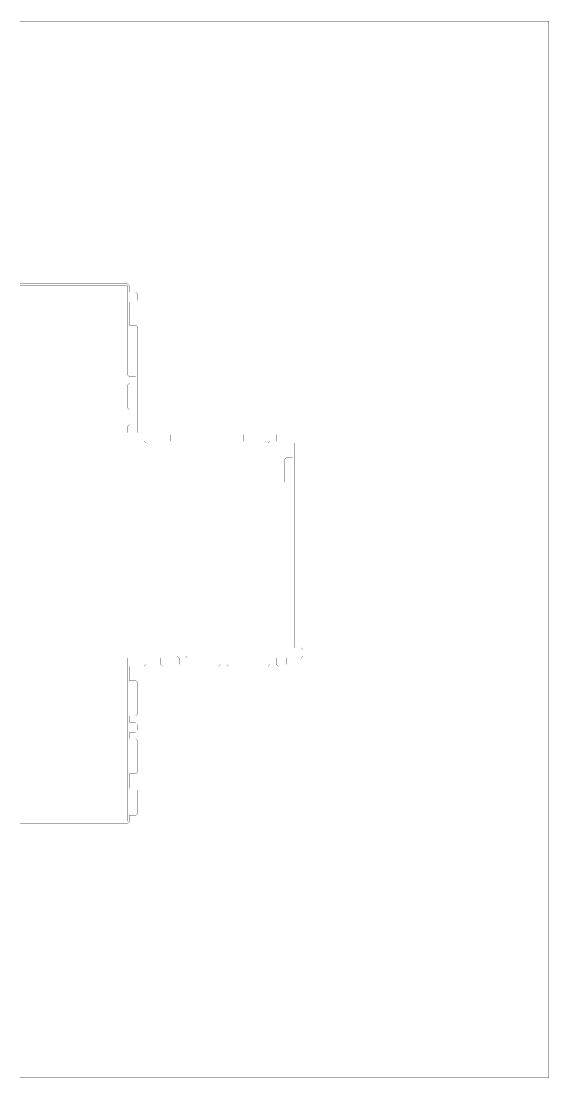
# Model space of a CAD drawing. Header units: metres. Extents: x 0 to 4990, y -4990 to 0.
# Drawn here: x 2495 to 4990, y -4990 to 0 of the extents above; entities that cross this region are included whole.
import ezdxf

# ---------------------------------------------------------------- set-up
doc = ezdxf.new("R2010")
doc.units = ezdxf.units.M
doc.layers.add('conductor', color=1, linetype='Continuous')
doc.layers.add('substrate', color=5, linetype='Continuous')

msp = doc.modelspace()

# ---------------------------------------------------------------- linework, layer by layer
at = {"layer": 'conductor', "const_width": 0.5}
msp.add_lwpolyline([(2490.234375, -3779.296875), (2500, -3779.296875), (2509.765625, -3779.296875), (2519.53125, -3779.296875), (2529.296875, -3779.296875), (2539.0625, -3779.296875), (2548.828125, -3779.296875), (2558.59375, -3779.296875), (2568.359375, -3779.296875), (2578.125, -3779.296875), (2587.890625, -3779.296875), (2597.65625, -3779.296875), (2607.421875, -3779.296875), (2617.1875, -3779.296875), (2626.953125, -3779.296875), (2636.71875, -3779.296875), (2646.484375, -3779.296875), (2656.25, -3779.296875), (2666.015625, -3779.296875), (2675.78125, -3779.296875), (2685.546875, -3779.296875), (2695.3125, -3779.296875), (2705.078125, -3779.296875), (2714.84375, -3779.296875), (2724.609375, -3779.296875), (2734.375, -3779.296875), (2744.140625, -3779.296875), (2753.90625, -3779.296875), (2763.671875, -3779.296875), (2773.4375, -3779.296875), (2783.203125, -3779.296875), (2792.96875, -3779.296875), (2802.734375, -3779.296875), (2812.5, -3779.296875), (2822.265625, -3779.296875), (2832.03125, -3779.296875), (2841.796875, -3779.296875), (2851.5625, -3779.296875), (2861.328125, -3779.296875), (2871.09375, -3779.296875), (2880.859375, -3779.296875), (2890.625, -3779.296875), (2900.390625, -3779.296875), (2910.15625, -3779.296875), (2919.921875, -3779.296875), (2929.6875, -3779.296875), (2939.453125, -3779.296875), (2949.21875, -3779.296875), (2958.984375, -3779.296875), (2968.75, -3779.296875), (2978.515625, -3779.296875), (2988.28125, -3779.296875), (2998.046875, -3779.296875), (2998.046875, -3769.53125), (2998.046875, -3759.765625), (2998.046875, -3750), (2998.046875, -3740.234375), (2998.046875, -3730.46875), (2998.046875, -3720.703125), (2998.046875, -3710.9375), (2998.046875, -3701.171875), (2998.046875, -3691.40625), (2998.046875, -3681.640625), (2998.046875, -3671.875), (2998.046875, -3662.109375), (2998.046875, -3652.34375), (2998.046875, -3642.578125), (2998.046875, -3632.8125), (2998.046875, -3623.046875), (2998.046875, -3613.28125), (2998.046875, -3603.515625), (2998.046875, -3593.75), (2998.046875, -3583.984375), (2998.046875, -3574.21875), (2998.046875, -3564.453125), (2998.046875, -3554.6875), (2998.046875, -3544.921875), (2998.046875, -3535.15625), (2998.046875, -3525.390625), (2998.046875, -3515.625), (2998.046875, -3505.859375), (2998.046875, -3496.09375), (2998.046875, -3486.328125), (2998.046875, -3476.5625), (2998.046875, -3466.796875), (2998.046875, -3457.03125), (2998.046875, -3447.265625), (2998.046875, -3437.5), (2998.046875, -3427.734375), (2998.046875, -3417.96875), (2998.046875, -3408.203125), (2998.046875, -3398.4375), (2998.046875, -3388.671875), (2998.046875, -3378.90625), (2998.046875, -3369.140625), (2998.046875, -3359.375), (2998.046875, -3349.609375), (2998.046875, -3339.84375), (2998.046875, -3330.078125), (2998.046875, -3320.3125), (2998.046875, -3310.546875), (2998.046875, -3300.78125), (2998.046875, -3291.015625), (2998.046875, -3281.25), (2998.046875, -3271.484375), (2998.046875, -3261.71875), (2998.046875, -3251.953125), (2998.046875, -3242.1875), (2998.046875, -3232.421875), (2998.046875, -3222.65625), (2998.046875, -3212.890625), (2998.046875, -3203.125), (2998.046875, -3193.359375), (2998.046875, -3183.59375), (2998.046875, -3173.828125), (2998.046875, -3164.0625), (2998.046875, -3154.296875), (2998.046875, -3144.53125), (2998.046875, -3134.765625), (2998.046875, -3125), (2998.046875, -3115.234375), (2998.046875, -3105.46875), (2998.046875, -3095.703125), (2998.046875, -3085.9375), (2998.046875, -3076.171875), (2998.046875, -3066.40625), (2998.046875, -3056.640625), (2998.046875, -3046.875), (2998.046875, -3037.109375), (2998.046875, -3027.34375), (2998.046875, -3017.578125), (2998.046875, -3007.8125), (3007.8125, -2998.046875), (3017.578125, -2998.046875), (3027.34375, -2998.046875), (3037.109375, -2998.046875), (3046.875, -2998.046875), (3056.640625, -2998.046875), (3066.40625, -2998.046875), (3076.171875, -2998.046875), (3085.9375, -2998.046875), (3095.703125, -2998.046875), (3105.46875, -2998.046875), (3115.234375, -2998.046875), (3125, -2998.046875), (3134.765625, -2998.046875), (3144.53125, -2998.046875), (3154.296875, -2998.046875), (3164.0625, -2998.046875), (3173.828125, -2998.046875), (3183.59375, -2998.046875), (3193.359375, -2998.046875), (3203.125, -2998.046875), (3212.890625, -2998.046875), (3222.65625, -2998.046875), (3232.421875, -2998.046875), (3242.1875, -3007.8125), (3242.1875, -3017.578125), (3242.1875, -3027.34375), (3242.1875, -3037.109375), (3251.953125, -3037.109375), (3261.71875, -3037.109375), (3271.484375, -3037.109375), (3271.484375, -3027.34375), (3271.484375, -3017.578125), (3271.484375, -3007.8125), (3281.25, -2998.046875), (3291.015625, -2998.046875), (3300.78125, -2998.046875), (3310.546875, -2998.046875), (3320.3125, -2998.046875), (3330.078125, -2998.046875), (3339.84375, -2998.046875), (3349.609375, -2998.046875), (3359.375, -2998.046875), (3369.140625, -2998.046875), (3378.90625, -2998.046875), (3388.671875, -2998.046875), (3398.4375, -2998.046875), (3408.203125, -2998.046875), (3417.96875, -2998.046875), (3427.734375, -2998.046875), (3437.5, -2998.046875), (3447.265625, -2998.046875), (3457.03125, -2998.046875), (3466.796875, -2998.046875), (3476.5625, -2998.046875), (3486.328125, -2998.046875), (3496.09375, -2998.046875), (3505.859375, -2998.046875), (3515.625, -2998.046875), (3525.390625, -2998.046875), (3535.15625, -2998.046875), (3544.921875, -2998.046875), (3554.6875, -2998.046875), (3564.453125, -2998.046875), (3574.21875, -2998.046875), (3583.984375, -2998.046875), (3593.75, -2998.046875), (3603.515625, -2998.046875), (3613.28125, -2998.046875), (3623.046875, -2998.046875), (3632.8125, -2998.046875), (3642.578125, -2998.046875), (3652.34375, -2998.046875), (3662.109375, -2998.046875), (3671.875, -2998.046875), (3681.640625, -2998.046875), (3691.40625, -2998.046875), (3701.171875, -2998.046875), (3710.9375, -2998.046875), (3720.703125, -2998.046875), (3730.46875, -2998.046875), (3740.234375, -2998.046875), (3750, -2998.046875), (3759.765625, -2998.046875), (3769.53125, -2998.046875), (3779.296875, -2998.046875), (3779.296875, -2988.28125), (3779.296875, -2978.515625), (3779.296875, -2968.75), (3779.296875, -2958.984375), (3779.296875, -2949.21875), (3779.296875, -2939.453125), (3779.296875, -2929.6875), (3779.296875, -2919.921875), (3779.296875, -2910.15625), (3779.296875, -2900.390625), (3779.296875, -2890.625), (3779.296875, -2880.859375), (3779.296875, -2871.09375), (3779.296875, -2861.328125), (3779.296875, -2851.5625), (3779.296875, -2841.796875), (3779.296875, -2832.03125), (3779.296875, -2822.265625), (3779.296875, -2812.5), (3779.296875, -2802.734375), (3779.296875, -2792.96875), (3779.296875, -2783.203125), (3779.296875, -2773.4375), (3779.296875, -2763.671875), (3779.296875, -2753.90625), (3779.296875, -2744.140625), (3779.296875, -2734.375), (3779.296875, -2724.609375), (3779.296875, -2714.84375), (3779.296875, -2705.078125), (3779.296875, -2695.3125), (3779.296875, -2685.546875), (3779.296875, -2675.78125), (3779.296875, -2666.015625), (3779.296875, -2656.25), (3779.296875, -2646.484375), (3779.296875, -2636.71875), (3779.296875, -2626.953125), (3779.296875, -2617.1875), (3779.296875, -2607.421875), (3779.296875, -2597.65625), (3779.296875, -2587.890625), (3779.296875, -2578.125), (3779.296875, -2568.359375), (3779.296875, -2558.59375), (3779.296875, -2548.828125), (3779.296875, -2539.0625), (3779.296875, -2529.296875), (3779.296875, -2519.53125), (3779.296875, -2509.765625), (3779.296875, -2500), (3779.296875, -2490.234375), (3779.296875, -2480.46875), (3779.296875, -2470.703125), (3779.296875, -2460.9375), (3779.296875, -2451.171875), (3779.296875, -2441.40625), (3779.296875, -2431.640625), (3779.296875, -2421.875), (3779.296875, -2412.109375), (3779.296875, -2402.34375), (3779.296875, -2392.578125), (3779.296875, -2382.8125), (3779.296875, -2373.046875), (3779.296875, -2363.28125), (3779.296875, -2353.515625), (3779.296875, -2343.75), (3779.296875, -2333.984375), (3779.296875, -2324.21875), (3779.296875, -2314.453125), (3779.296875, -2304.6875), (3779.296875, -2294.921875), (3779.296875, -2285.15625), (3779.296875, -2275.390625), (3779.296875, -2265.625), (3779.296875, -2255.859375), (3779.296875, -2246.09375), (3779.296875, -2236.328125), (3779.296875, -2226.5625), (3779.296875, -2216.796875), (3779.296875, -2207.03125), (3779.296875, -2197.265625), (3779.296875, -2187.5), (3769.53125, -2187.5), (3759.765625, -2187.5), (3750, -2187.5), (3740.234375, -2177.734375), (3740.234375, -2167.96875), (3740.234375, -2158.203125), (3740.234375, -2148.4375), (3740.234375, -2138.671875), (3740.234375, -2128.90625), (3740.234375, -2119.140625), (3740.234375, -2109.375), (3740.234375, -2099.609375), (3740.234375, -2089.84375), (3740.234375, -2080.078125), (3740.234375, -2070.3125), (3750, -2060.546875), (3759.765625, -2060.546875), (3769.53125, -2060.546875), (3779.296875, -2060.546875), (3779.296875, -2050.78125), (3779.296875, -2041.015625), (3779.296875, -2031.25), (3779.296875, -2021.484375), (3779.296875, -2011.71875), (3779.296875, -2001.953125), (3779.296875, -1992.1875), (3769.53125, -1992.1875), (3759.765625, -1992.1875), (3750, -1992.1875), (3740.234375, -1992.1875), (3730.46875, -1992.1875), (3720.703125, -1992.1875), (3710.9375, -1992.1875), (3701.171875, -1982.421875), (3701.171875, -1972.65625), (3701.171875, -1962.890625), (3701.171875, -1953.125), (3691.40625, -1953.125), (3681.640625, -1953.125), (3671.875, -1953.125), (3671.875, -1962.890625), (3671.875, -1972.65625), (3671.875, -1982.421875), (3662.109375, -1992.1875), (3652.34375, -1992.1875), (3642.578125, -1992.1875), (3632.8125, -1992.1875), (3623.046875, -1992.1875), (3613.28125, -1992.1875), (3603.515625, -1992.1875), (3593.75, -1992.1875), (3583.984375, -1992.1875), (3574.21875, -1992.1875), (3564.453125, -1992.1875), (3554.6875, -1992.1875), (3544.921875, -1992.1875), (3535.15625, -1992.1875), (3525.390625, -1992.1875), (3515.625, -1992.1875), (3505.859375, -1992.1875), (3496.09375, -1992.1875), (3486.328125, -1992.1875), (3476.5625, -1992.1875), (3466.796875, -1992.1875), (3457.03125, -1992.1875), (3447.265625, -1992.1875), (3437.5, -1992.1875), (3427.734375, -1992.1875), (3417.96875, -1992.1875), (3408.203125, -1992.1875), (3398.4375, -1992.1875), (3388.671875, -1992.1875), (3378.90625, -1992.1875), (3369.140625, -1992.1875), (3359.375, -1992.1875), (3349.609375, -1992.1875), (3339.84375, -1992.1875), (3330.078125, -1992.1875), (3320.3125, -1992.1875), (3310.546875, -1992.1875), (3300.78125, -1992.1875), (3291.015625, -1992.1875), (3281.25, -1992.1875), (3271.484375, -1992.1875), (3261.71875, -1992.1875), (3251.953125, -1992.1875), (3242.1875, -1992.1875), (3232.421875, -1992.1875), (3222.65625, -1992.1875), (3212.890625, -1992.1875), (3203.125, -1992.1875), (3193.359375, -1992.1875), (3183.59375, -1992.1875), (3173.828125, -1992.1875), (3164.0625, -1992.1875), (3154.296875, -1992.1875), (3144.53125, -1992.1875), (3134.765625, -1992.1875), (3125, -1992.1875), (3115.234375, -1992.1875), (3105.46875, -1992.1875), (3095.703125, -1992.1875), (3085.9375, -1992.1875), (3076.171875, -1982.421875), (3076.171875, -1972.65625), (3076.171875, -1962.890625), (3076.171875, -1953.125), (3066.40625, -1953.125), (3056.640625, -1953.125), (3046.875, -1953.125), (3037.109375, -1953.125), (3027.34375, -1953.125), (3017.578125, -1953.125), (3007.8125, -1953.125), (2998.046875, -1943.359375), (2998.046875, -1933.59375), (2998.046875, -1923.828125), (2998.046875, -1914.0625), (3007.8125, -1904.296875), (3017.578125, -1904.296875), (3027.34375, -1904.296875), (3037.109375, -1904.296875), (3037.109375, -1894.53125), (3037.109375, -1884.765625), (3037.109375, -1875), (3037.109375, -1865.234375), (3037.109375, -1855.46875), (3037.109375, -1845.703125), (3037.109375, -1835.9375), (3027.34375, -1835.9375), (3017.578125, -1835.9375), (3007.8125, -1835.9375), (2998.046875, -1826.171875), (2998.046875, -1816.40625), (2998.046875, -1806.640625), (2998.046875, -1796.875), (2998.046875, -1787.109375), (2998.046875, -1777.34375), (2998.046875, -1767.578125), (2998.046875, -1757.8125), (2998.046875, -1748.046875), (2998.046875, -1738.28125), (2998.046875, -1728.515625), (2998.046875, -1718.75), (3007.8125, -1708.984375), (3017.578125, -1708.984375), (3027.34375, -1708.984375), (3037.109375, -1708.984375), (3037.109375, -1699.21875), (3037.109375, -1689.453125), (3037.109375, -1679.6875), (3027.34375, -1679.6875), (3017.578125, -1679.6875), (3007.8125, -1679.6875), (2998.046875, -1669.921875), (2998.046875, -1660.15625), (2998.046875, -1650.390625), (2998.046875, -1640.625), (2998.046875, -1630.859375), (2998.046875, -1621.09375), (2998.046875, -1611.328125), (2998.046875, -1601.5625), (2998.046875, -1591.796875), (2998.046875, -1582.03125), (2998.046875, -1572.265625), (2998.046875, -1562.5), (2998.046875, -1552.734375), (2998.046875, -1542.96875), (2998.046875, -1533.203125), (2998.046875, -1523.4375), (2998.046875, -1513.671875), (2998.046875, -1503.90625), (2998.046875, -1494.140625), (2998.046875, -1484.375), (2998.046875, -1474.609375), (2998.046875, -1464.84375), (2998.046875, -1455.078125), (2998.046875, -1445.3125), (2998.046875, -1435.546875), (2998.046875, -1425.78125), (2998.046875, -1416.015625), (2998.046875, -1406.25), (2998.046875, -1396.484375), (2998.046875, -1386.71875), (2998.046875, -1376.953125), (2998.046875, -1367.1875), (2998.046875, -1357.421875), (2998.046875, -1347.65625), (2998.046875, -1337.890625), (2998.046875, -1328.125), (2998.046875, -1318.359375), (2998.046875, -1308.59375), (2998.046875, -1298.828125), (2998.046875, -1289.0625), (2998.046875, -1279.296875), (2998.046875, -1269.53125), (2998.046875, -1259.765625), (2998.046875, -1250), (2988.28125, -1250), (2978.515625, -1250), (2968.75, -1250), (2958.984375, -1250), (2949.21875, -1250), (2939.453125, -1250), (2929.6875, -1250), (2919.921875, -1250), (2910.15625, -1250), (2900.390625, -1250), (2890.625, -1250), (2880.859375, -1250), (2871.09375, -1250), (2861.328125, -1250), (2851.5625, -1250), (2841.796875, -1250), (2832.03125, -1250), (2822.265625, -1250), (2812.5, -1250), (2802.734375, -1250), (2792.96875, -1250), (2783.203125, -1250), (2773.4375, -1250), (2763.671875, -1250), (2753.90625, -1250), (2744.140625, -1250), (2734.375, -1250), (2724.609375, -1250), (2714.84375, -1250), (2705.078125, -1250), (2695.3125, -1250), (2685.546875, -1250), (2675.78125, -1250), (2666.015625, -1250), (2656.25, -1250), (2646.484375, -1250), (2636.71875, -1250), (2626.953125, -1250), (2617.1875, -1250), (2607.421875, -1250), (2597.65625, -1250), (2587.890625, -1250), (2578.125, -1250), (2568.359375, -1250), (2558.59375, -1250), (2548.828125, -1250), (2539.0625, -1250), (2529.296875, -1250), (2519.53125, -1250), (2509.765625, -1250), (2500, -1250), (2490.234375, -1250)], dxfattribs=at)
at = {"layer": 'substrate', "const_width": 0.5}
for points in [[(2490.234375, -4990.234375), (2500, -4990.234375), (2509.765625, -4990.234375), (2519.53125, -4990.234375), (2529.296875, -4990.234375), (2539.0625, -4990.234375), (2548.828125, -4990.234375), (2558.59375, -4990.234375), (2568.359375, -4990.234375), (2578.125, -4990.234375), (2587.890625, -4990.234375), (2597.65625, -4990.234375), (2607.421875, -4990.234375), (2617.1875, -4990.234375), (2626.953125, -4990.234375), (2636.71875, -4990.234375), (2646.484375, -4990.234375), (2656.25, -4990.234375), (2666.015625, -4990.234375), (2675.78125, -4990.234375), (2685.546875, -4990.234375), (2695.3125, -4990.234375), (2705.078125, -4990.234375), (2714.84375, -4990.234375), (2724.609375, -4990.234375), (2734.375, -4990.234375), (2744.140625, -4990.234375), (2753.90625, -4990.234375), (2763.671875, -4990.234375), (2773.4375, -4990.234375), (2783.203125, -4990.234375), (2792.96875, -4990.234375), (2802.734375, -4990.234375), (2812.5, -4990.234375), (2822.265625, -4990.234375), (2832.03125, -4990.234375), (2841.796875, -4990.234375), (2851.5625, -4990.234375), (2861.328125, -4990.234375), (2871.09375, -4990.234375), (2880.859375, -4990.234375), (2890.625, -4990.234375), (2900.390625, -4990.234375), (2910.15625, -4990.234375), (2919.921875, -4990.234375), (2929.6875, -4990.234375), (2939.453125, -4990.234375), (2949.21875, -4990.234375), (2958.984375, -4990.234375), (2968.75, -4990.234375), (2978.515625, -4990.234375), (2988.28125, -4990.234375), (2998.046875, -4990.234375), (3007.8125, -4990.234375), (3017.578125, -4990.234375), (3027.34375, -4990.234375), (3037.109375, -4990.234375), (3046.875, -4990.234375), (3056.640625, -4990.234375), (3066.40625, -4990.234375), (3076.171875, -4990.234375), (3085.9375, -4990.234375), (3095.703125, -4990.234375), (3105.46875, -4990.234375), (3115.234375, -4990.234375), (3125, -4990.234375), (3134.765625, -4990.234375), (3144.53125, -4990.234375), (3154.296875, -4990.234375), (3164.0625, -4990.234375), (3173.828125, -4990.234375), (3183.59375, -4990.234375), (3193.359375, -4990.234375), (3203.125, -4990.234375), (3212.890625, -4990.234375), (3222.65625, -4990.234375), (3232.421875, -4990.234375), (3242.1875, -4990.234375), (3251.953125, -4990.234375), (3261.71875, -4990.234375), (3271.484375, -4990.234375), (3281.25, -4990.234375), (3291.015625, -4990.234375), (3300.78125, -4990.234375), (3310.546875, -4990.234375), (3320.3125, -4990.234375), (3330.078125, -4990.234375), (3339.84375, -4990.234375), (3349.609375, -4990.234375), (3359.375, -4990.234375), (3369.140625, -4990.234375), (3378.90625, -4990.234375), (3388.671875, -4990.234375), (3398.4375, -4990.234375), (3408.203125, -4990.234375), (3417.96875, -4990.234375), (3427.734375, -4990.234375), (3437.5, -4990.234375), (3447.265625, -4990.234375), (3457.03125, -4990.234375), (3466.796875, -4990.234375), (3476.5625, -4990.234375), (3486.328125, -4990.234375), (3496.09375, -4990.234375), (3505.859375, -4990.234375), (3515.625, -4990.234375), (3525.390625, -4990.234375), (3535.15625, -4990.234375), (3544.921875, -4990.234375), (3554.6875, -4990.234375), (3564.453125, -4990.234375), (3574.21875, -4990.234375), (3583.984375, -4990.234375), (3593.75, -4990.234375), (3603.515625, -4990.234375), (3613.28125, -4990.234375), (3623.046875, -4990.234375), (3632.8125, -4990.234375), (3642.578125, -4990.234375), (3652.34375, -4990.234375), (3662.109375, -4990.234375), (3671.875, -4990.234375), (3681.640625, -4990.234375), (3691.40625, -4990.234375), (3701.171875, -4990.234375), (3710.9375, -4990.234375), (3720.703125, -4990.234375), (3730.46875, -4990.234375), (3740.234375, -4990.234375), (3750, -4990.234375), (3759.765625, -4990.234375), (3769.53125, -4990.234375), (3779.296875, -4990.234375), (3789.0625, -4990.234375), (3798.828125, -4990.234375), (3808.59375, -4990.234375), (3818.359375, -4990.234375), (3828.125, -4990.234375), (3837.890625, -4990.234375), (3847.65625, -4990.234375), (3857.421875, -4990.234375), (3867.1875, -4990.234375), (3876.953125, -4990.234375), (3886.71875, -4990.234375), (3896.484375, -4990.234375), (3906.25, -4990.234375), (3916.015625, -4990.234375), (3925.78125, -4990.234375), (3935.546875, -4990.234375), (3945.3125, -4990.234375), (3955.078125, -4990.234375), (3964.84375, -4990.234375), (3974.609375, -4990.234375), (3984.375, -4990.234375), (3994.140625, -4990.234375), (4003.90625, -4990.234375), (4013.671875, -4990.234375), (4023.4375, -4990.234375), (4033.203125, -4990.234375), (4042.96875, -4990.234375), (4052.734375, -4990.234375), (4062.5, -4990.234375), (4072.265625, -4990.234375), (4082.03125, -4990.234375), (4091.796875, -4990.234375), (4101.5625, -4990.234375), (4111.328125, -4990.234375), (4121.09375, -4990.234375), (4130.859375, -4990.234375), (4140.625, -4990.234375), (4150.390625, -4990.234375), (4160.15625, -4990.234375), (4169.921875, -4990.234375), (4179.6875, -4990.234375), (4189.453125, -4990.234375), (4199.21875, -4990.234375), (4208.984375, -4990.234375), (4218.75, -4990.234375), (4228.515625, -4990.234375), (4238.28125, -4990.234375), (4248.046875, -4990.234375), (4257.8125, -4990.234375), (4267.578125, -4990.234375), (4277.34375, -4990.234375), (4287.109375, -4990.234375), (4296.875, -4990.234375), (4306.640625, -4990.234375), (4316.40625, -4990.234375), (4326.171875, -4990.234375), (4335.9375, -4990.234375), (4345.703125, -4990.234375), (4355.46875, -4990.234375), (4365.234375, -4990.234375), (4375, -4990.234375), (4384.765625, -4990.234375), (4394.53125, -4990.234375), (4404.296875, -4990.234375), (4414.0625, -4990.234375), (4423.828125, -4990.234375), (4433.59375, -4990.234375), (4443.359375, -4990.234375), (4453.125, -4990.234375), (4462.890625, -4990.234375), (4472.65625, -4990.234375), (4482.421875, -4990.234375), (4492.1875, -4990.234375), (4501.953125, -4990.234375), (4511.71875, -4990.234375), (4521.484375, -4990.234375), (4531.25, -4990.234375), (4541.015625, -4990.234375), (4550.78125, -4990.234375), (4560.546875, -4990.234375), (4570.3125, -4990.234375), (4580.078125, -4990.234375), (4589.84375, -4990.234375), (4599.609375, -4990.234375), (4609.375, -4990.234375), (4619.140625, -4990.234375), (4628.90625, -4990.234375), (4638.671875, -4990.234375), (4648.4375, -4990.234375), (4658.203125, -4990.234375), (4667.96875, -4990.234375), (4677.734375, -4990.234375), (4687.5, -4990.234375), (4697.265625, -4990.234375), (4707.03125, -4990.234375), (4716.796875, -4990.234375), (4726.5625, -4990.234375), (4736.328125, -4990.234375), (4746.09375, -4990.234375), (4755.859375, -4990.234375), (4765.625, -4990.234375), (4775.390625, -4990.234375), (4785.15625, -4990.234375), (4794.921875, -4990.234375), (4804.6875, -4990.234375), (4814.453125, -4990.234375), (4824.21875, -4990.234375), (4833.984375, -4990.234375), (4843.75, -4990.234375), (4853.515625, -4990.234375), (4863.28125, -4990.234375), (4873.046875, -4990.234375), (4882.8125, -4990.234375), (4892.578125, -4990.234375), (4902.34375, -4990.234375), (4912.109375, -4990.234375), (4921.875, -4990.234375), (4931.640625, -4990.234375), (4941.40625, -4990.234375), (4951.171875, -4990.234375), (4960.9375, -4990.234375), (4970.703125, -4990.234375), (4980.46875, -4990.234375), (4990.234375, -4990.234375), (4990.234375, -4980.46875), (4990.234375, -4970.703125), (4990.234375, -4960.9375), (4990.234375, -4951.171875), (4990.234375, -4941.40625), (4990.234375, -4931.640625), (4990.234375, -4921.875), (4990.234375, -4912.109375), (4990.234375, -4902.34375), (4990.234375, -4892.578125), (4990.234375, -4882.8125), (4990.234375, -4873.046875), (4990.234375, -4863.28125), (4990.234375, -4853.515625), (4990.234375, -4843.75), (4990.234375, -4833.984375), (4990.234375, -4824.21875), (4990.234375, -4814.453125), (4990.234375, -4804.6875), (4990.234375, -4794.921875), (4990.234375, -4785.15625), (4990.234375, -4775.390625), (4990.234375, -4765.625), (4990.234375, -4755.859375), (4990.234375, -4746.09375), (4990.234375, -4736.328125), (4990.234375, -4726.5625), (4990.234375, -4716.796875), (4990.234375, -4707.03125), (4990.234375, -4697.265625), (4990.234375, -4687.5), (4990.234375, -4677.734375), (4990.234375, -4667.96875), (4990.234375, -4658.203125), (4990.234375, -4648.4375), (4990.234375, -4638.671875), (4990.234375, -4628.90625), (4990.234375, -4619.140625), (4990.234375, -4609.375), (4990.234375, -4599.609375), (4990.234375, -4589.84375), (4990.234375, -4580.078125), (4990.234375, -4570.3125), (4990.234375, -4560.546875), (4990.234375, -4550.78125), (4990.234375, -4541.015625), (4990.234375, -4531.25), (4990.234375, -4521.484375), (4990.234375, -4511.71875), (4990.234375, -4501.953125), (4990.234375, -4492.1875), (4990.234375, -4482.421875), (4990.234375, -4472.65625), (4990.234375, -4462.890625), (4990.234375, -4453.125), (4990.234375, -4443.359375), (4990.234375, -4433.59375), (4990.234375, -4423.828125), (4990.234375, -4414.0625), (4990.234375, -4404.296875), (4990.234375, -4394.53125), (4990.234375, -4384.765625), (4990.234375, -4375), (4990.234375, -4365.234375), (4990.234375, -4355.46875), (4990.234375, -4345.703125), (4990.234375, -4335.9375), (4990.234375, -4326.171875), (4990.234375, -4316.40625), (4990.234375, -4306.640625), (4990.234375, -4296.875), (4990.234375, -4287.109375), (4990.234375, -4277.34375), (4990.234375, -4267.578125), (4990.234375, -4257.8125), (4990.234375, -4248.046875), (4990.234375, -4238.28125), (4990.234375, -4228.515625), (4990.234375, -4218.75), (4990.234375, -4208.984375), (4990.234375, -4199.21875), (4990.234375, -4189.453125), (4990.234375, -4179.6875), (4990.234375, -4169.921875), (4990.234375, -4160.15625), (4990.234375, -4150.390625), (4990.234375, -4140.625), (4990.234375, -4130.859375), (4990.234375, -4121.09375), (4990.234375, -4111.328125), (4990.234375, -4101.5625), (4990.234375, -4091.796875), (4990.234375, -4082.03125), (4990.234375, -4072.265625), (4990.234375, -4062.5), (4990.234375, -4052.734375), (4990.234375, -4042.96875), (4990.234375, -4033.203125), (4990.234375, -4023.4375), (4990.234375, -4013.671875), (4990.234375, -4003.90625), (4990.234375, -3994.140625), (4990.234375, -3984.375), (4990.234375, -3974.609375), (4990.234375, -3964.84375), (4990.234375, -3955.078125), (4990.234375, -3945.3125), (4990.234375, -3935.546875), (4990.234375, -3925.78125), (4990.234375, -3916.015625), (4990.234375, -3906.25), (4990.234375, -3896.484375), (4990.234375, -3886.71875), (4990.234375, -3876.953125), (4990.234375, -3867.1875), (4990.234375, -3857.421875), (4990.234375, -3847.65625), (4990.234375, -3837.890625), (4990.234375, -3828.125), (4990.234375, -3818.359375), (4990.234375, -3808.59375), (4990.234375, -3798.828125), (4990.234375, -3789.0625), (4990.234375, -3779.296875), (4990.234375, -3769.53125), (4990.234375, -3759.765625), (4990.234375, -3750), (4990.234375, -3740.234375), (4990.234375, -3730.46875), (4990.234375, -3720.703125), (4990.234375, -3710.9375), (4990.234375, -3701.171875), (4990.234375, -3691.40625), (4990.234375, -3681.640625), (4990.234375, -3671.875), (4990.234375, -3662.109375), (4990.234375, -3652.34375), (4990.234375, -3642.578125), (4990.234375, -3632.8125), (4990.234375, -3623.046875), (4990.234375, -3613.28125), (4990.234375, -3603.515625), (4990.234375, -3593.75), (4990.234375, -3583.984375), (4990.234375, -3574.21875), (4990.234375, -3564.453125), (4990.234375, -3554.6875), (4990.234375, -3544.921875), (4990.234375, -3535.15625), (4990.234375, -3525.390625), (4990.234375, -3515.625), (4990.234375, -3505.859375), (4990.234375, -3496.09375), (4990.234375, -3486.328125), (4990.234375, -3476.5625), (4990.234375, -3466.796875), (4990.234375, -3457.03125), (4990.234375, -3447.265625), (4990.234375, -3437.5), (4990.234375, -3427.734375), (4990.234375, -3417.96875), (4990.234375, -3408.203125), (4990.234375, -3398.4375), (4990.234375, -3388.671875), (4990.234375, -3378.90625), (4990.234375, -3369.140625), (4990.234375, -3359.375), (4990.234375, -3349.609375), (4990.234375, -3339.84375), (4990.234375, -3330.078125), (4990.234375, -3320.3125), (4990.234375, -3310.546875), (4990.234375, -3300.78125), (4990.234375, -3291.015625), (4990.234375, -3281.25), (4990.234375, -3271.484375), (4990.234375, -3261.71875), (4990.234375, -3251.953125), (4990.234375, -3242.1875), (4990.234375, -3232.421875), (4990.234375, -3222.65625), (4990.234375, -3212.890625), (4990.234375, -3203.125), (4990.234375, -3193.359375), (4990.234375, -3183.59375), (4990.234375, -3173.828125), (4990.234375, -3164.0625), (4990.234375, -3154.296875), (4990.234375, -3144.53125), (4990.234375, -3134.765625), (4990.234375, -3125), (4990.234375, -3115.234375), (4990.234375, -3105.46875), (4990.234375, -3095.703125), (4990.234375, -3085.9375), (4990.234375, -3076.171875), (4990.234375, -3066.40625), (4990.234375, -3056.640625), (4990.234375, -3046.875), (4990.234375, -3037.109375), (4990.234375, -3027.34375), (4990.234375, -3017.578125), (4990.234375, -3007.8125), (4990.234375, -2998.046875), (4990.234375, -2988.28125), (4990.234375, -2978.515625), (4990.234375, -2968.75), (4990.234375, -2958.984375), (4990.234375, -2949.21875), (4990.234375, -2939.453125), (4990.234375, -2929.6875), (4990.234375, -2919.921875), (4990.234375, -2910.15625), (4990.234375, -2900.390625), (4990.234375, -2890.625), (4990.234375, -2880.859375), (4990.234375, -2871.09375), (4990.234375, -2861.328125), (4990.234375, -2851.5625), (4990.234375, -2841.796875), (4990.234375, -2832.03125), (4990.234375, -2822.265625), (4990.234375, -2812.5), (4990.234375, -2802.734375), (4990.234375, -2792.96875), (4990.234375, -2783.203125), (4990.234375, -2773.4375), (4990.234375, -2763.671875), (4990.234375, -2753.90625), (4990.234375, -2744.140625), (4990.234375, -2734.375), (4990.234375, -2724.609375), (4990.234375, -2714.84375), (4990.234375, -2705.078125), (4990.234375, -2695.3125), (4990.234375, -2685.546875), (4990.234375, -2675.78125), (4990.234375, -2666.015625), (4990.234375, -2656.25), (4990.234375, -2646.484375), (4990.234375, -2636.71875), (4990.234375, -2626.953125), (4990.234375, -2617.1875), (4990.234375, -2607.421875), (4990.234375, -2597.65625), (4990.234375, -2587.890625), (4990.234375, -2578.125), (4990.234375, -2568.359375), (4990.234375, -2558.59375), (4990.234375, -2548.828125), (4990.234375, -2539.0625), (4990.234375, -2529.296875), (4990.234375, -2519.53125), (4990.234375, -2509.765625), (4990.234375, -2500), (4990.234375, -2490.234375), (4990.234375, -2480.46875), (4990.234375, -2470.703125), (4990.234375, -2460.9375), (4990.234375, -2451.171875), (4990.234375, -2441.40625), (4990.234375, -2431.640625), (4990.234375, -2421.875), (4990.234375, -2412.109375), (4990.234375, -2402.34375), (4990.234375, -2392.578125), (4990.234375, -2382.8125), (4990.234375, -2373.046875), (4990.234375, -2363.28125), (4990.234375, -2353.515625), (4990.234375, -2343.75), (4990.234375, -2333.984375), (4990.234375, -2324.21875), (4990.234375, -2314.453125), (4990.234375, -2304.6875), (4990.234375, -2294.921875), (4990.234375, -2285.15625), (4990.234375, -2275.390625), (4990.234375, -2265.625), (4990.234375, -2255.859375), (4990.234375, -2246.09375), (4990.234375, -2236.328125), (4990.234375, -2226.5625), (4990.234375, -2216.796875), (4990.234375, -2207.03125), (4990.234375, -2197.265625), (4990.234375, -2187.5), (4990.234375, -2177.734375), (4990.234375, -2167.96875), (4990.234375, -2158.203125), (4990.234375, -2148.4375), (4990.234375, -2138.671875), (4990.234375, -2128.90625), (4990.234375, -2119.140625), (4990.234375, -2109.375), (4990.234375, -2099.609375), (4990.234375, -2089.84375), (4990.234375, -2080.078125), (4990.234375, -2070.3125), (4990.234375, -2060.546875), (4990.234375, -2050.78125), (4990.234375, -2041.015625), (4990.234375, -2031.25), (4990.234375, -2021.484375), (4990.234375, -2011.71875), (4990.234375, -2001.953125), (4990.234375, -1992.1875), (4990.234375, -1982.421875), (4990.234375, -1972.65625), (4990.234375, -1962.890625), (4990.234375, -1953.125), (4990.234375, -1943.359375), (4990.234375, -1933.59375), (4990.234375, -1923.828125), (4990.234375, -1914.0625), (4990.234375, -1904.296875), (4990.234375, -1894.53125), (4990.234375, -1884.765625), (4990.234375, -1875), (4990.234375, -1865.234375), (4990.234375, -1855.46875), (4990.234375, -1845.703125), (4990.234375, -1835.9375), (4990.234375, -1826.171875), (4990.234375, -1816.40625), (4990.234375, -1806.640625), (4990.234375, -1796.875), (4990.234375, -1787.109375), (4990.234375, -1777.34375), (4990.234375, -1767.578125), (4990.234375, -1757.8125), (4990.234375, -1748.046875), (4990.234375, -1738.28125), (4990.234375, -1728.515625), (4990.234375, -1718.75), (4990.234375, -1708.984375), (4990.234375, -1699.21875), (4990.234375, -1689.453125), (4990.234375, -1679.6875), (4990.234375, -1669.921875), (4990.234375, -1660.15625), (4990.234375, -1650.390625), (4990.234375, -1640.625), (4990.234375, -1630.859375), (4990.234375, -1621.09375), (4990.234375, -1611.328125), (4990.234375, -1601.5625), (4990.234375, -1591.796875), (4990.234375, -1582.03125), (4990.234375, -1572.265625), (4990.234375, -1562.5), (4990.234375, -1552.734375), (4990.234375, -1542.96875), (4990.234375, -1533.203125), (4990.234375, -1523.4375), (4990.234375, -1513.671875), (4990.234375, -1503.90625), (4990.234375, -1494.140625), (4990.234375, -1484.375), (4990.234375, -1474.609375), (4990.234375, -1464.84375), (4990.234375, -1455.078125), (4990.234375, -1445.3125), (4990.234375, -1435.546875), (4990.234375, -1425.78125), (4990.234375, -1416.015625), (4990.234375, -1406.25), (4990.234375, -1396.484375), (4990.234375, -1386.71875), (4990.234375, -1376.953125), (4990.234375, -1367.1875), (4990.234375, -1357.421875), (4990.234375, -1347.65625), (4990.234375, -1337.890625), (4990.234375, -1328.125), (4990.234375, -1318.359375), (4990.234375, -1308.59375), (4990.234375, -1298.828125), (4990.234375, -1289.0625), (4990.234375, -1279.296875), (4990.234375, -1269.53125), (4990.234375, -1259.765625), (4990.234375, -1250), (4990.234375, -1240.234375), (4990.234375, -1230.46875), (4990.234375, -1220.703125), (4990.234375, -1210.9375), (4990.234375, -1201.171875), (4990.234375, -1191.40625), (4990.234375, -1181.640625), (4990.234375, -1171.875), (4990.234375, -1162.109375), (4990.234375, -1152.34375), (4990.234375, -1142.578125), (4990.234375, -1132.8125), (4990.234375, -1123.046875), (4990.234375, -1113.28125), (4990.234375, -1103.515625), (4990.234375, -1093.75), (4990.234375, -1083.984375), (4990.234375, -1074.21875), (4990.234375, -1064.453125), (4990.234375, -1054.6875), (4990.234375, -1044.921875), (4990.234375, -1035.15625), (4990.234375, -1025.390625), (4990.234375, -1015.625), (4990.234375, -1005.859375), (4990.234375, -996.09375), (4990.234375, -986.328125), (4990.234375, -976.5625), (4990.234375, -966.796875), (4990.234375, -957.03125), (4990.234375, -947.265625), (4990.234375, -937.5), (4990.234375, -927.734375), (4990.234375, -917.96875), (4990.234375, -908.203125), (4990.234375, -898.4375), (4990.234375, -888.671875), (4990.234375, -878.90625), (4990.234375, -869.140625), (4990.234375, -859.375), (4990.234375, -849.609375), (4990.234375, -839.84375), (4990.234375, -830.078125), (4990.234375, -820.3125), (4990.234375, -810.546875), (4990.234375, -800.78125), (4990.234375, -791.015625), (4990.234375, -781.25), (4990.234375, -771.484375), (4990.234375, -761.71875), (4990.234375, -751.953125), (4990.234375, -742.1875), (4990.234375, -732.421875), (4990.234375, -722.65625), (4990.234375, -712.890625), (4990.234375, -703.125), (4990.234375, -693.359375), (4990.234375, -683.59375), (4990.234375, -673.828125), (4990.234375, -664.0625), (4990.234375, -654.296875), (4990.234375, -644.53125), (4990.234375, -634.765625), (4990.234375, -625), (4990.234375, -615.234375), (4990.234375, -605.46875), (4990.234375, -595.703125), (4990.234375, -585.9375), (4990.234375, -576.171875), (4990.234375, -566.40625), (4990.234375, -556.640625), (4990.234375, -546.875), (4990.234375, -537.109375), (4990.234375, -527.34375), (4990.234375, -517.578125), (4990.234375, -507.8125), (4990.234375, -498.046875), (4990.234375, -488.28125), (4990.234375, -478.515625), (4990.234375, -468.75), (4990.234375, -458.984375), (4990.234375, -449.21875), (4990.234375, -439.453125), (4990.234375, -429.6875), (4990.234375, -419.921875), (4990.234375, -410.15625), (4990.234375, -400.390625), (4990.234375, -390.625), (4990.234375, -380.859375), (4990.234375, -371.09375), (4990.234375, -361.328125), (4990.234375, -351.5625), (4990.234375, -341.796875), (4990.234375, -332.03125), (4990.234375, -322.265625), (4990.234375, -312.5), (4990.234375, -302.734375), (4990.234375, -292.96875), (4990.234375, -283.203125), (4990.234375, -273.4375), (4990.234375, -263.671875), (4990.234375, -253.90625), (4990.234375, -244.140625), (4990.234375, -234.375), (4990.234375, -224.609375), (4990.234375, -214.84375), (4990.234375, -205.078125), (4990.234375, -195.3125), (4990.234375, -185.546875), (4990.234375, -175.78125), (4990.234375, -166.015625), (4990.234375, -156.25), (4990.234375, -146.484375), (4990.234375, -136.71875), (4990.234375, -126.953125), (4990.234375, -117.1875), (4990.234375, -107.421875), (4990.234375, -97.65625), (4990.234375, -87.890625), (4990.234375, -78.125), (4990.234375, -68.359375), (4990.234375, -58.59375), (4990.234375, -48.828125), (4990.234375, -39.0625), (4990.234375, -29.296875), (4990.234375, -19.53125), (4990.234375, -9.765625), (4990.234375, 0), (4980.46875, 0), (4970.703125, 0), (4960.9375, 0), (4951.171875, 0), (4941.40625, 0), (4931.640625, 0), (4921.875, 0), (4912.109375, 0), (4902.34375, 0), (4892.578125, 0), (4882.8125, 0), (4873.046875, 0), (4863.28125, 0), (4853.515625, 0), (4843.75, 0), (4833.984375, 0), (4824.21875, 0), (4814.453125, 0), (4804.6875, 0), (4794.921875, 0), (4785.15625, 0), (4775.390625, 0), (4765.625, 0), (4755.859375, 0), (4746.09375, 0), (4736.328125, 0), (4726.5625, 0), (4716.796875, 0), (4707.03125, 0), (4697.265625, 0), (4687.5, 0), (4677.734375, 0), (4667.96875, 0), (4658.203125, 0), (4648.4375, 0), (4638.671875, 0), (4628.90625, 0), (4619.140625, 0), (4609.375, 0), (4599.609375, 0), (4589.84375, 0), (4580.078125, 0), (4570.3125, 0), (4560.546875, 0), (4550.78125, 0), (4541.015625, 0), (4531.25, 0), (4521.484375, 0), (4511.71875, 0), (4501.953125, 0), (4492.1875, 0), (4482.421875, 0), (4472.65625, 0), (4462.890625, 0), (4453.125, 0), (4443.359375, 0), (4433.59375, 0), (4423.828125, 0), (4414.0625, 0), (4404.296875, 0), (4394.53125, 0), (4384.765625, 0), (4375, 0), (4365.234375, 0), (4355.46875, 0), (4345.703125, 0), (4335.9375, 0), (4326.171875, 0), (4316.40625, 0), (4306.640625, 0), (4296.875, 0), (4287.109375, 0), (4277.34375, 0), (4267.578125, 0), (4257.8125, 0), (4248.046875, 0), (4238.28125, 0), (4228.515625, 0), (4218.75, 0), (4208.984375, 0), (4199.21875, 0), (4189.453125, 0), (4179.6875, 0), (4169.921875, 0), (4160.15625, 0), (4150.390625, 0), (4140.625, 0), (4130.859375, 0), (4121.09375, 0), (4111.328125, 0), (4101.5625, 0), (4091.796875, 0), (4082.03125, 0), (4072.265625, 0), (4062.5, 0), (4052.734375, 0), (4042.96875, 0), (4033.203125, 0), (4023.4375, 0), (4013.671875, 0), (4003.90625, 0), (3994.140625, 0), (3984.375, 0), (3974.609375, 0), (3964.84375, 0), (3955.078125, 0), (3945.3125, 0), (3935.546875, 0), (3925.78125, 0), (3916.015625, 0), (3906.25, 0), (3896.484375, 0), (3886.71875, 0), (3876.953125, 0), (3867.1875, 0), (3857.421875, 0), (3847.65625, 0), (3837.890625, 0), (3828.125, 0), (3818.359375, 0), (3808.59375, 0), (3798.828125, 0), (3789.0625, 0), (3779.296875, 0), (3769.53125, 0), (3759.765625, 0), (3750, 0), (3740.234375, 0), (3730.46875, 0), (3720.703125, 0), (3710.9375, 0), (3701.171875, 0), (3691.40625, 0), (3681.640625, 0), (3671.875, 0), (3662.109375, 0), (3652.34375, 0), (3642.578125, 0), (3632.8125, 0), (3623.046875, 0), (3613.28125, 0), (3603.515625, 0), (3593.75, 0), (3583.984375, 0), (3574.21875, 0), (3564.453125, 0), (3554.6875, 0), (3544.921875, 0), (3535.15625, 0), (3525.390625, 0), (3515.625, 0), (3505.859375, 0), (3496.09375, 0), (3486.328125, 0), (3476.5625, 0), (3466.796875, 0), (3457.03125, 0), (3447.265625, 0), (3437.5, 0), (3427.734375, 0), (3417.96875, 0), (3408.203125, 0), (3398.4375, 0), (3388.671875, 0), (3378.90625, 0), (3369.140625, 0), (3359.375, 0), (3349.609375, 0), (3339.84375, 0), (3330.078125, 0), (3320.3125, 0), (3310.546875, 0), (3300.78125, 0), (3291.015625, 0), (3281.25, 0), (3271.484375, 0), (3261.71875, 0), (3251.953125, 0), (3242.1875, 0), (3232.421875, 0), (3222.65625, 0), (3212.890625, 0), (3203.125, 0), (3193.359375, 0), (3183.59375, 0), (3173.828125, 0), (3164.0625, 0), (3154.296875, 0), (3144.53125, 0), (3134.765625, 0), (3125, 0), (3115.234375, 0), (3105.46875, 0), (3095.703125, 0), (3085.9375, 0), (3076.171875, 0), (3066.40625, 0), (3056.640625, 0), (3046.875, 0), (3037.109375, 0), (3027.34375, 0), (3017.578125, 0), (3007.8125, 0), (2998.046875, 0), (2988.28125, 0), (2978.515625, 0), (2968.75, 0), (2958.984375, 0), (2949.21875, 0), (2939.453125, 0), (2929.6875, 0), (2919.921875, 0), (2910.15625, 0), (2900.390625, 0), (2890.625, 0), (2880.859375, 0), (2871.09375, 0), (2861.328125, 0), (2851.5625, 0), (2841.796875, 0), (2832.03125, 0), (2822.265625, 0), (2812.5, 0), (2802.734375, 0), (2792.96875, 0), (2783.203125, 0), (2773.4375, 0), (2763.671875, 0), (2753.90625, 0), (2744.140625, 0), (2734.375, 0), (2724.609375, 0), (2714.84375, 0), (2705.078125, 0), (2695.3125, 0), (2685.546875, 0), (2675.78125, 0), (2666.015625, 0), (2656.25, 0), (2646.484375, 0), (2636.71875, 0), (2626.953125, 0), (2617.1875, 0), (2607.421875, 0), (2597.65625, 0), (2587.890625, 0), (2578.125, 0), (2568.359375, 0), (2558.59375, 0), (2548.828125, 0), (2539.0625, 0), (2529.296875, 0), (2519.53125, 0), (2509.765625, 0), (2500, 0), (2490.234375, 0)], [(2490.234375, -1240.234375), (2500, -1240.234375), (2509.765625, -1240.234375), (2519.53125, -1240.234375), (2529.296875, -1240.234375), (2539.0625, -1240.234375), (2548.828125, -1240.234375), (2558.59375, -1240.234375), (2568.359375, -1240.234375), (2578.125, -1240.234375), (2587.890625, -1240.234375), (2597.65625, -1240.234375), (2607.421875, -1240.234375), (2617.1875, -1240.234375), (2626.953125, -1240.234375), (2636.71875, -1240.234375), (2646.484375, -1240.234375), (2656.25, -1240.234375), (2666.015625, -1240.234375), (2675.78125, -1240.234375), (2685.546875, -1240.234375), (2695.3125, -1240.234375), (2705.078125, -1240.234375), (2714.84375, -1240.234375), (2724.609375, -1240.234375), (2734.375, -1240.234375), (2744.140625, -1240.234375), (2753.90625, -1240.234375), (2763.671875, -1240.234375), (2773.4375, -1240.234375), (2783.203125, -1240.234375), (2792.96875, -1240.234375), (2802.734375, -1240.234375), (2812.5, -1240.234375), (2822.265625, -1240.234375), (2832.03125, -1240.234375), (2841.796875, -1240.234375), (2851.5625, -1240.234375), (2861.328125, -1240.234375), (2871.09375, -1240.234375), (2880.859375, -1240.234375), (2890.625, -1240.234375), (2900.390625, -1240.234375), (2910.15625, -1240.234375), (2919.921875, -1240.234375), (2929.6875, -1240.234375), (2939.453125, -1240.234375), (2949.21875, -1240.234375), (2958.984375, -1240.234375), (2968.75, -1240.234375), (2978.515625, -1240.234375), (2988.28125, -1240.234375), (2998.046875, -1240.234375), (3007.8125, -1250), (3007.8125, -1259.765625), (3007.8125, -1269.53125), (3007.8125, -1279.296875), (3017.578125, -1279.296875), (3027.34375, -1279.296875), (3037.109375, -1279.296875), (3046.875, -1289.0625), (3046.875, -1298.828125), (3046.875, -1308.59375), (3046.875, -1318.359375), (3037.109375, -1328.125), (3027.34375, -1328.125), (3017.578125, -1328.125), (3007.8125, -1328.125), (3007.8125, -1337.890625), (3007.8125, -1347.65625), (3007.8125, -1357.421875), (3007.8125, -1367.1875), (3007.8125, -1376.953125), (3007.8125, -1386.71875), (3007.8125, -1396.484375), (3007.8125, -1406.25), (3007.8125, -1416.015625), (3007.8125, -1425.78125), (3007.8125, -1435.546875), (3017.578125, -1435.546875), (3027.34375, -1435.546875), (3037.109375, -1435.546875), (3046.875, -1445.3125), (3046.875, -1455.078125), (3046.875, -1464.84375), (3046.875, -1474.609375), (3046.875, -1484.375), (3046.875, -1494.140625), (3046.875, -1503.90625), (3046.875, -1513.671875), (3046.875, -1523.4375), (3046.875, -1533.203125), (3046.875, -1542.96875), (3046.875, -1552.734375), (3046.875, -1562.5), (3046.875, -1572.265625), (3046.875, -1582.03125), (3046.875, -1591.796875), (3046.875, -1601.5625), (3046.875, -1611.328125), (3046.875, -1621.09375), (3046.875, -1630.859375), (3046.875, -1640.625), (3046.875, -1650.390625), (3046.875, -1660.15625), (3046.875, -1669.921875), (3046.875, -1679.6875), (3046.875, -1689.453125), (3046.875, -1699.21875), (3046.875, -1708.984375), (3046.875, -1718.75), (3046.875, -1728.515625), (3046.875, -1738.28125), (3046.875, -1748.046875), (3046.875, -1757.8125), (3046.875, -1767.578125), (3046.875, -1777.34375), (3046.875, -1787.109375), (3046.875, -1796.875), (3046.875, -1806.640625), (3046.875, -1816.40625), (3046.875, -1826.171875), (3046.875, -1835.9375), (3046.875, -1845.703125), (3046.875, -1855.46875), (3046.875, -1865.234375), (3046.875, -1875), (3046.875, -1884.765625), (3046.875, -1894.53125), (3046.875, -1904.296875), (3046.875, -1914.0625), (3046.875, -1923.828125), (3046.875, -1933.59375), (3046.875, -1943.359375), (3056.640625, -1943.359375), (3066.40625, -1943.359375), (3076.171875, -1943.359375), (3085.9375, -1943.359375), (3095.703125, -1943.359375), (3105.46875, -1943.359375), (3115.234375, -1943.359375), (3125, -1943.359375), (3134.765625, -1943.359375), (3144.53125, -1943.359375), (3154.296875, -1943.359375), (3164.0625, -1943.359375), (3173.828125, -1943.359375), (3183.59375, -1943.359375), (3193.359375, -1943.359375), (3203.125, -1953.125), (3203.125, -1962.890625), (3203.125, -1972.65625), (3203.125, -1982.421875), (3212.890625, -1982.421875), (3222.65625, -1982.421875), (3232.421875, -1982.421875), (3232.421875, -1972.65625), (3232.421875, -1962.890625), (3232.421875, -1953.125), (3242.1875, -1943.359375), (3251.953125, -1943.359375), (3261.71875, -1943.359375), (3271.484375, -1943.359375), (3281.25, -1943.359375), (3291.015625, -1943.359375), (3300.78125, -1943.359375), (3310.546875, -1943.359375), (3320.3125, -1943.359375), (3330.078125, -1943.359375), (3339.84375, -1943.359375), (3349.609375, -1943.359375), (3359.375, -1953.125), (3359.375, -1962.890625), (3359.375, -1972.65625), (3359.375, -1982.421875), (3369.140625, -1982.421875), (3378.90625, -1982.421875), (3388.671875, -1982.421875), (3388.671875, -1972.65625), (3388.671875, -1962.890625), (3388.671875, -1953.125), (3398.4375, -1943.359375), (3408.203125, -1943.359375), (3417.96875, -1943.359375), (3427.734375, -1943.359375), (3437.5, -1943.359375), (3447.265625, -1943.359375), (3457.03125, -1943.359375), (3466.796875, -1943.359375), (3476.5625, -1943.359375), (3486.328125, -1943.359375), (3496.09375, -1943.359375), (3505.859375, -1943.359375), (3515.625, -1953.125), (3515.625, -1962.890625), (3515.625, -1972.65625), (3515.625, -1982.421875), (3525.390625, -1982.421875), (3535.15625, -1982.421875), (3544.921875, -1982.421875), (3544.921875, -1972.65625), (3544.921875, -1962.890625), (3544.921875, -1953.125), (3554.6875, -1943.359375), (3564.453125, -1943.359375), (3574.21875, -1943.359375), (3583.984375, -1943.359375), (3593.75, -1943.359375), (3603.515625, -1943.359375), (3613.28125, -1943.359375), (3623.046875, -1943.359375), (3632.8125, -1943.359375), (3642.578125, -1943.359375), (3652.34375, -1943.359375), (3662.109375, -1943.359375), (3671.875, -1943.359375), (3681.640625, -1943.359375), (3691.40625, -1943.359375), (3701.171875, -1943.359375), (3710.9375, -1953.125), (3710.9375, -1962.890625), (3710.9375, -1972.65625), (3710.9375, -1982.421875), (3720.703125, -1982.421875), (3730.46875, -1982.421875), (3740.234375, -1982.421875), (3750, -1982.421875), (3759.765625, -1982.421875), (3769.53125, -1982.421875), (3779.296875, -1982.421875), (3789.0625, -1992.1875), (3789.0625, -2001.953125), (3789.0625, -2011.71875), (3789.0625, -2021.484375), (3789.0625, -2031.25), (3789.0625, -2041.015625), (3789.0625, -2050.78125), (3789.0625, -2060.546875), (3789.0625, -2070.3125), (3789.0625, -2080.078125), (3789.0625, -2089.84375), (3789.0625, -2099.609375), (3789.0625, -2109.375), (3789.0625, -2119.140625), (3789.0625, -2128.90625), (3789.0625, -2138.671875), (3789.0625, -2148.4375), (3789.0625, -2158.203125), (3789.0625, -2167.96875), (3789.0625, -2177.734375), (3789.0625, -2187.5), (3789.0625, -2197.265625), (3789.0625, -2207.03125), (3789.0625, -2216.796875), (3789.0625, -2226.5625), (3789.0625, -2236.328125), (3789.0625, -2246.09375), (3789.0625, -2255.859375), (3789.0625, -2265.625), (3789.0625, -2275.390625), (3789.0625, -2285.15625), (3789.0625, -2294.921875), (3789.0625, -2304.6875), (3789.0625, -2314.453125), (3789.0625, -2324.21875), (3789.0625, -2333.984375), (3789.0625, -2343.75), (3789.0625, -2353.515625), (3789.0625, -2363.28125), (3789.0625, -2373.046875), (3789.0625, -2382.8125), (3789.0625, -2392.578125), (3789.0625, -2402.34375), (3789.0625, -2412.109375), (3789.0625, -2421.875), (3789.0625, -2431.640625), (3789.0625, -2441.40625), (3789.0625, -2451.171875), (3789.0625, -2460.9375), (3789.0625, -2470.703125), (3789.0625, -2480.46875), (3789.0625, -2490.234375), (3789.0625, -2500), (3789.0625, -2509.765625), (3789.0625, -2519.53125), (3789.0625, -2529.296875), (3789.0625, -2539.0625), (3789.0625, -2548.828125), (3789.0625, -2558.59375), (3789.0625, -2568.359375), (3789.0625, -2578.125), (3789.0625, -2587.890625), (3789.0625, -2597.65625), (3789.0625, -2607.421875), (3789.0625, -2617.1875), (3789.0625, -2626.953125), (3789.0625, -2636.71875), (3789.0625, -2646.484375), (3789.0625, -2656.25), (3789.0625, -2666.015625), (3789.0625, -2675.78125), (3789.0625, -2685.546875), (3789.0625, -2695.3125), (3789.0625, -2705.078125), (3789.0625, -2714.84375), (3789.0625, -2724.609375), (3789.0625, -2734.375), (3789.0625, -2744.140625), (3789.0625, -2753.90625), (3789.0625, -2763.671875), (3789.0625, -2773.4375), (3789.0625, -2783.203125), (3789.0625, -2792.96875), (3789.0625, -2802.734375), (3789.0625, -2812.5), (3789.0625, -2822.265625), (3789.0625, -2832.03125), (3789.0625, -2841.796875), (3789.0625, -2851.5625), (3789.0625, -2861.328125), (3789.0625, -2871.09375), (3789.0625, -2880.859375), (3789.0625, -2890.625), (3789.0625, -2900.390625), (3789.0625, -2910.15625), (3789.0625, -2919.921875), (3789.0625, -2929.6875), (3789.0625, -2939.453125), (3789.0625, -2949.21875), (3789.0625, -2958.984375), (3798.828125, -2958.984375), (3808.59375, -2958.984375), (3818.359375, -2958.984375), (3828.125, -2968.75), (3828.125, -2978.515625), (3828.125, -2988.28125), (3828.125, -2998.046875), (3818.359375, -3007.8125), (3808.59375, -3007.8125), (3798.828125, -3007.8125), (3789.0625, -3007.8125), (3779.296875, -3007.8125), (3769.53125, -3007.8125), (3759.765625, -3007.8125), (3750, -3007.8125), (3750, -3017.578125), (3750, -3027.34375), (3750, -3037.109375), (3740.234375, -3046.875), (3730.46875, -3046.875), (3720.703125, -3046.875), (3710.9375, -3046.875), (3701.171875, -3037.109375), (3701.171875, -3027.34375), (3701.171875, -3017.578125), (3701.171875, -3007.8125), (3691.40625, -3007.8125), (3681.640625, -3007.8125), (3671.875, -3007.8125), (3671.875, -3017.578125), (3671.875, -3027.34375), (3671.875, -3037.109375), (3662.109375, -3046.875), (3652.34375, -3046.875), (3642.578125, -3046.875), (3632.8125, -3046.875), (3623.046875, -3037.109375), (3623.046875, -3027.34375), (3623.046875, -3017.578125), (3623.046875, -3007.8125), (3613.28125, -3007.8125), (3603.515625, -3007.8125), (3593.75, -3007.8125), (3583.984375, -3007.8125), (3574.21875, -3007.8125), (3564.453125, -3007.8125), (3554.6875, -3007.8125), (3544.921875, -3007.8125), (3535.15625, -3007.8125), (3525.390625, -3007.8125), (3515.625, -3007.8125), (3515.625, -3017.578125), (3515.625, -3027.34375), (3515.625, -3037.109375), (3505.859375, -3046.875), (3496.09375, -3046.875), (3486.328125, -3046.875), (3476.5625, -3046.875), (3466.796875, -3037.109375), (3466.796875, -3027.34375), (3466.796875, -3017.578125), (3466.796875, -3007.8125), (3457.03125, -3007.8125), (3447.265625, -3007.8125), (3437.5, -3007.8125), (3437.5, -3017.578125), (3437.5, -3027.34375), (3437.5, -3037.109375), (3427.734375, -3046.875), (3417.96875, -3046.875), (3408.203125, -3046.875), (3398.4375, -3046.875), (3388.671875, -3037.109375), (3388.671875, -3027.34375), (3388.671875, -3017.578125), (3388.671875, -3007.8125), (3378.90625, -3007.8125), (3369.140625, -3007.8125), (3359.375, -3007.8125), (3359.375, -3017.578125), (3359.375, -3027.34375), (3359.375, -3037.109375), (3349.609375, -3046.875), (3339.84375, -3046.875), (3330.078125, -3046.875), (3320.3125, -3046.875), (3310.546875, -3046.875), (3300.78125, -3046.875), (3291.015625, -3046.875), (3281.25, -3046.875), (3271.484375, -3046.875), (3261.71875, -3046.875), (3251.953125, -3046.875), (3242.1875, -3046.875), (3232.421875, -3046.875), (3222.65625, -3046.875), (3212.890625, -3046.875), (3203.125, -3046.875), (3193.359375, -3046.875), (3183.59375, -3046.875), (3173.828125, -3046.875), (3164.0625, -3046.875), (3154.296875, -3037.109375), (3154.296875, -3027.34375), (3154.296875, -3017.578125), (3154.296875, -3007.8125), (3144.53125, -3007.8125), (3134.765625, -3007.8125), (3125, -3007.8125), (3115.234375, -3007.8125), (3105.46875, -3007.8125), (3095.703125, -3007.8125), (3085.9375, -3007.8125), (3085.9375, -3017.578125), (3085.9375, -3027.34375), (3085.9375, -3037.109375), (3076.171875, -3046.875), (3066.40625, -3046.875), (3056.640625, -3046.875), (3046.875, -3046.875), (3037.109375, -3046.875), (3027.34375, -3046.875), (3017.578125, -3046.875), (3007.8125, -3046.875), (3007.8125, -3056.640625), (3007.8125, -3066.40625), (3007.8125, -3076.171875), (3007.8125, -3085.9375), (3007.8125, -3095.703125), (3007.8125, -3105.46875), (3007.8125, -3115.234375), (3017.578125, -3115.234375), (3027.34375, -3115.234375), (3037.109375, -3115.234375), (3046.875, -3125), (3046.875, -3134.765625), (3046.875, -3144.53125), (3046.875, -3154.296875), (3046.875, -3164.0625), (3046.875, -3173.828125), (3046.875, -3183.59375), (3046.875, -3193.359375), (3046.875, -3203.125), (3046.875, -3212.890625), (3046.875, -3222.65625), (3046.875, -3232.421875), (3046.875, -3242.1875), (3046.875, -3251.953125), (3046.875, -3261.71875), (3046.875, -3271.484375), (3037.109375, -3281.25), (3027.34375, -3281.25), (3017.578125, -3281.25), (3007.8125, -3281.25), (3007.8125, -3291.015625), (3007.8125, -3300.78125), (3007.8125, -3310.546875), (3017.578125, -3310.546875), (3027.34375, -3310.546875), (3037.109375, -3310.546875), (3046.875, -3320.3125), (3046.875, -3330.078125), (3046.875, -3339.84375), (3046.875, -3349.609375), (3037.109375, -3359.375), (3027.34375, -3359.375), (3017.578125, -3359.375), (3007.8125, -3359.375), (3007.8125, -3369.140625), (3007.8125, -3378.90625), (3007.8125, -3388.671875), (3017.578125, -3388.671875), (3027.34375, -3388.671875), (3037.109375, -3388.671875), (3046.875, -3398.4375), (3046.875, -3408.203125), (3046.875, -3417.96875), (3046.875, -3427.734375), (3046.875, -3437.5), (3046.875, -3447.265625), (3046.875, -3457.03125), (3046.875, -3466.796875), (3046.875, -3476.5625), (3046.875, -3486.328125), (3046.875, -3496.09375), (3046.875, -3505.859375), (3046.875, -3515.625), (3046.875, -3525.390625), (3046.875, -3535.15625), (3046.875, -3544.921875), (3037.109375, -3554.6875), (3027.34375, -3554.6875), (3017.578125, -3554.6875), (3007.8125, -3554.6875), (3007.8125, -3564.453125), (3007.8125, -3574.21875), (3007.8125, -3583.984375), (3007.8125, -3593.75), (3007.8125, -3603.515625), (3007.8125, -3613.28125), (3007.8125, -3623.046875), (3017.578125, -3623.046875), (3027.34375, -3623.046875), (3037.109375, -3623.046875), (3046.875, -3632.8125), (3046.875, -3642.578125), (3046.875, -3652.34375), (3046.875, -3662.109375), (3046.875, -3671.875), (3046.875, -3681.640625), (3046.875, -3691.40625), (3046.875, -3701.171875), (3046.875, -3710.9375), (3046.875, -3720.703125), (3046.875, -3730.46875), (3046.875, -3740.234375), (3037.109375, -3750), (3027.34375, -3750), (3017.578125, -3750), (3007.8125, -3750), (3007.8125, -3759.765625), (3007.8125, -3769.53125), (3007.8125, -3779.296875), (2998.046875, -3789.0625), (2988.28125, -3789.0625), (2978.515625, -3789.0625), (2968.75, -3789.0625), (2958.984375, -3789.0625), (2949.21875, -3789.0625), (2939.453125, -3789.0625), (2929.6875, -3789.0625), (2919.921875, -3789.0625), (2910.15625, -3789.0625), (2900.390625, -3789.0625), (2890.625, -3789.0625), (2880.859375, -3789.0625), (2871.09375, -3789.0625), (2861.328125, -3789.0625), (2851.5625, -3789.0625), (2841.796875, -3789.0625), (2832.03125, -3789.0625), (2822.265625, -3789.0625), (2812.5, -3789.0625), (2802.734375, -3789.0625), (2792.96875, -3789.0625), (2783.203125, -3789.0625), (2773.4375, -3789.0625), (2763.671875, -3789.0625), (2753.90625, -3789.0625), (2744.140625, -3789.0625), (2734.375, -3789.0625), (2724.609375, -3789.0625), (2714.84375, -3789.0625), (2705.078125, -3789.0625), (2695.3125, -3789.0625), (2685.546875, -3789.0625), (2675.78125, -3789.0625), (2666.015625, -3789.0625), (2656.25, -3789.0625), (2646.484375, -3789.0625), (2636.71875, -3789.0625), (2626.953125, -3789.0625), (2617.1875, -3789.0625), (2607.421875, -3789.0625), (2597.65625, -3789.0625), (2587.890625, -3789.0625), (2578.125, -3789.0625), (2568.359375, -3789.0625), (2558.59375, -3789.0625), (2548.828125, -3789.0625), (2539.0625, -3789.0625), (2529.296875, -3789.0625), (2519.53125, -3789.0625), (2509.765625, -3789.0625), (2500, -3789.0625), (2490.234375, -3789.0625)]]:
    msp.add_lwpolyline(points, dxfattribs=at)

doc.saveas('drawing.dxf')
